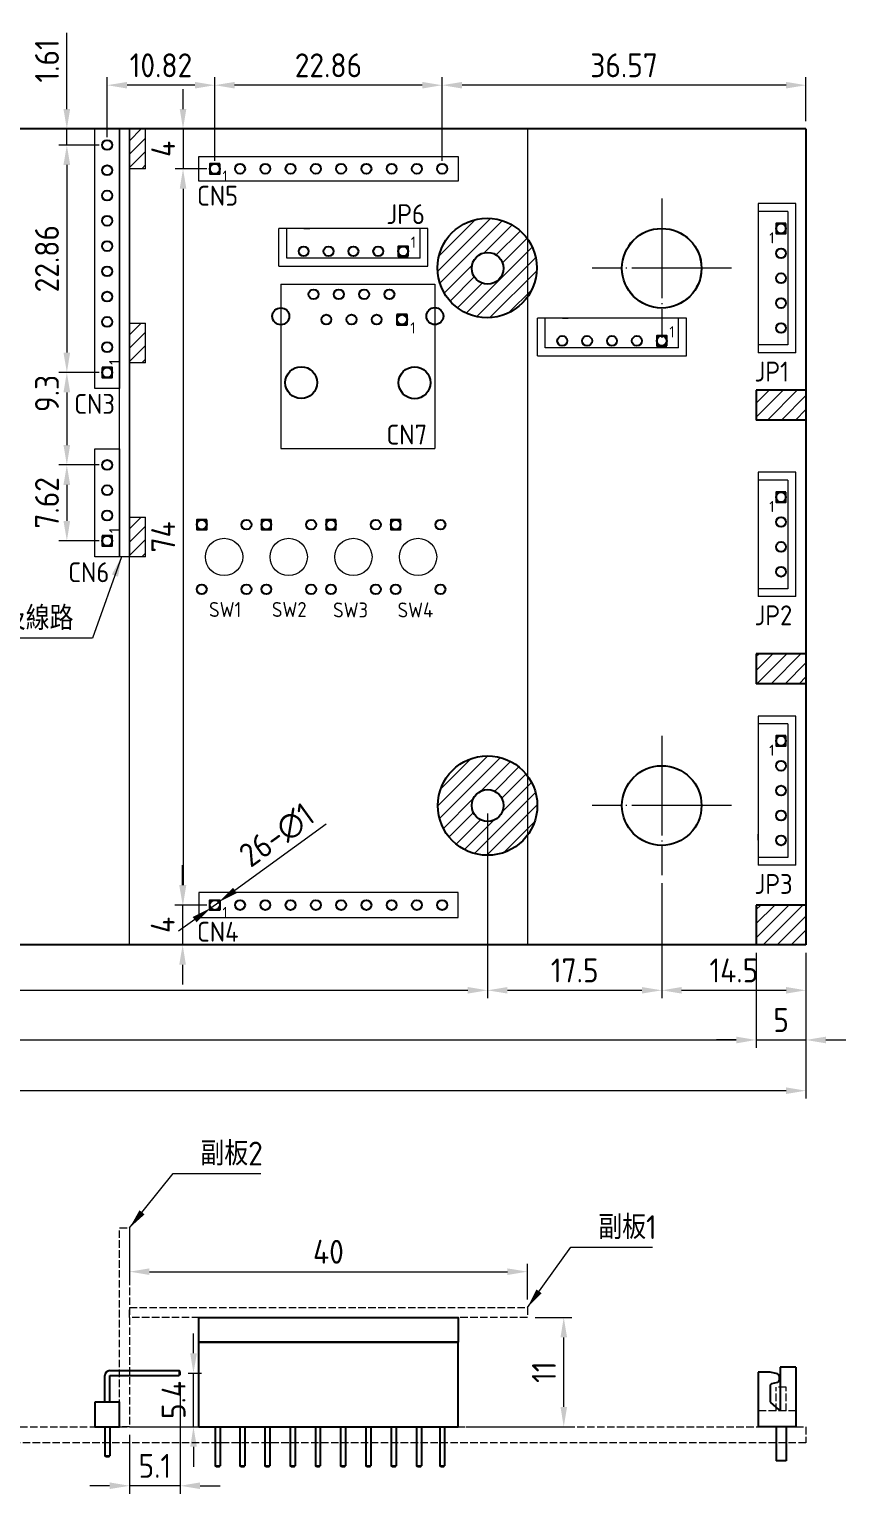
# Model space of a CAD drawing. Header units: millimetres. Extents: x -119 to 290, y -63 to 92.
# Drawn here: x 95.9 to 178, y -55.2 to 92 of the extents above; entities that cross this region are included whole.
import ezdxf

# ---------------------------------------------------------------- set-up
doc = ezdxf.new("R2010")
doc.units = ezdxf.units.MM
doc.header["$LTSCALE"] = 0.5
doc.header["$PDMODE"] = 3
for name, pattern in [('C1', [22, 20, -1, 0, -1]), ('C2', [12, 10, -1, 0, -1]), ('H', [4, 3, -1])]:
    doc.linetypes.add(name, pattern=pattern)
for name, color, linetype, lineweight in [('C1', 1, 'C1', 13), ('C2', 5, 'C2', 13), ('D', 4, 'Continuous', 13), ('H', 3, 'H', 15), ('HA', 6, 'Continuous', 13)]:
    doc.layers.add(name, color=color, linetype=linetype, lineweight=lineweight)
doc.styles.get("Standard").update_dxf_attribs({"font": 'isocp.shx', "bigfont": 'chineset.shx'})
doc.dimstyles.new('ISO-25', dxfattribs={"dimscale": 0.8, "dimtxt": 3, "dimasz": 2.5, "dimexe": 1, "dimexo": 1, "dimgap": 1, "dimtad": 1, "dimzin": 9, "dimdsep": 46, "dimtxsty": 'Standard', "dimcen": 0, "dimclrd": 4, "dimclre": 4, "dimclrt": 7, "dimazin": 2, "dimtfac": 1, "dimtmove": 0, "dimatfit": 3, "dimfxl": 0, "dimlwd": -1, "dimlwe": -1, "dimarcsym": 0})
pattern_1 = [(45, (0, 0), (-0.707107, 0.707107), [])]
pattern_2 = [(135, (0, 0), (-1.414214, -1.414214), [])]
pattern_3 = [(45, (0, 0), (-1.414214, 1.414214), [])]

# ---------------------------------------------------------------- blocks, each defined once
blk = doc.blocks.new('*D88')
at = {"layer": 'D', "color": 4, "ltscale": 0.5}
for p, q in [((42.01, 13.18), (42.01, -5.37)), ((142, 13.2), (142, -5.37)), ((44.01, -4.57), (140, -4.57))]:
    blk.add_line(p, q, dxfattribs=at)
for points in [[(44.01, -4.24), (44.01, -4.9), (42.01, -4.57)], [(140, -4.24), (140, -4.9), (142, -4.57)]]:
    blk.add_solid(points, dxfattribs=at)
at = {"layer": 'Defpoints', "color": 0, "ltscale": 0.5}
for p in [(42.01, 13.98), (142, 14), (142, -4.57)]:
    blk.add_point(p, dxfattribs=at)
at = {"layer": 'D', "color": 7, "ltscale": 0.5, "insert": (92, -2.57), "char_height": 2.4, "attachment_point": 5}
blk.add_mtext('100', dxfattribs=at)
blk = doc.blocks.new('*D89')
at = {"layer": 'D', "color": 4, "ltscale": 0.5}
for p, q in [((142, 13.2), (142, -5.37)), ((159.51, 6.2), (159.51, -5.37)), ((144, -4.57), (157.51, -4.57))]:
    blk.add_line(p, q, dxfattribs=at)
for points in [[(144, -4.24), (144, -4.9), (142, -4.57)], [(157.51, -4.24), (157.51, -4.9), (159.51, -4.57)]]:
    blk.add_solid(points, dxfattribs=at)
at = {"layer": 'Defpoints', "color": 0, "ltscale": 0.5}
for p in [(142, 14), (159.51, 7), (159.51, -4.57)]:
    blk.add_point(p, dxfattribs=at)
at = {"layer": 'D', "color": 7, "ltscale": 0.5, "insert": (150.76, -2.57), "char_height": 2.4, "attachment_point": 5}
blk.add_mtext('17.5', dxfattribs=at)
blk = doc.blocks.new('*D90')
at = {"layer": 'D', "color": 4, "ltscale": 0.5}
for p, q in [((159.51, 6.2), (159.51, -5.37)), ((174.01, -0.8), (174.01, -5.37)), ((161.51, -4.57), (172.01, -4.57))]:
    blk.add_line(p, q, dxfattribs=at)
for points in [[(161.51, -4.24), (161.51, -4.9), (159.51, -4.57)], [(172.01, -4.24), (172.01, -4.9), (174.01, -4.57)]]:
    blk.add_solid(points, dxfattribs=at)
at = {"layer": 'Defpoints', "color": 0, "ltscale": 0.5}
for p in [(159.51, 7), (174.01, 0), (174.01, -4.57)]:
    blk.add_point(p, dxfattribs=at)
at = {"layer": 'D', "color": 7, "ltscale": 0.5, "insert": (166.76, -2.57), "char_height": 2.4, "attachment_point": 5}
blk.add_mtext('14.5', dxfattribs=at)
blk = doc.blocks.new('*D91')
at = {"layer": 'D', "color": 4, "ltscale": 0.5}
for p, q in [((0.01, -0.8), (0.01, -15.46)), ((174.01, -0.8), (174.01, -15.46)), ((172.01, -14.66), (2.01, -14.66))]:
    blk.add_line(p, q, dxfattribs=at)
for points in [[(2.01, -14.33), (2.01, -14.99), (0.01, -14.66)], [(172.01, -14.33), (172.01, -14.99), (174.01, -14.66)]]:
    blk.add_solid(points, dxfattribs=at)
at = {"layer": 'Defpoints', "color": 0, "ltscale": 0.5}
for p in [(0.01, 0), (174.01, 0), (0.01, -14.66)]:
    blk.add_point(p, dxfattribs=at)
at = {"layer": 'D', "color": 7, "ltscale": 0.5, "insert": (87.01, -12.66), "char_height": 2.4, "attachment_point": 5}
blk.add_mtext('174', dxfattribs=at)
blk = doc.blocks.new('*D93')
at = {"layer": 'D', "color": 4, "ltscale": 0.5}
for p, q in [((5.01, -0.8), (5.01, -10.36)), ((169.01, -0.8), (169.01, -10.36)), ((7.01, -9.56), (167.01, -9.56))]:
    blk.add_line(p, q, dxfattribs=at)
for points in [[(7.01, -9.23), (7.01, -9.9), (5.01, -9.56)], [(167.01, -9.23), (167.01, -9.9), (169.01, -9.56)]]:
    blk.add_solid(points, dxfattribs=at)
at = {"layer": 'Defpoints', "color": 0, "ltscale": 0.5}
for p in [(5.01, 0), (169.01, 0), (169.01, -9.56)]:
    blk.add_point(p, dxfattribs=at)
at = {"layer": 'D', "color": 7, "ltscale": 0.5, "insert": (87.01, -7.56), "char_height": 2.4, "attachment_point": 5}
blk.add_mtext('164', dxfattribs=at)
blk = doc.blocks.new('*D94')
at = {"layer": 'D', "color": 4, "ltscale": 0.5}
for p, q in [((169.01, -0.8), (169.01, -10.36)), ((174.01, -0.8), (174.01, -10.36)), ((167.01, -9.56), (165.01, -9.56)), ((169.01, -9.56), (174.01, -9.56)), ((176.01, -9.56), (178.01, -9.56))]:
    blk.add_line(p, q, dxfattribs=at)
for points in [[(167.01, -9.23), (167.01, -9.9), (169.01, -9.56)], [(176.01, -9.23), (176.01, -9.9), (174.01, -9.56)]]:
    blk.add_solid(points, dxfattribs=at)
at = {"layer": 'Defpoints', "color": 0, "ltscale": 0.5}
for p in [(169.01, 0), (174.01, 0), (174.01, -9.56)]:
    blk.add_point(p, dxfattribs=at)
at = {"layer": 'D', "color": 7, "ltscale": 0.5, "insert": (171.51, -7.56), "char_height": 2.4, "attachment_point": 5}
blk.add_mtext('5', dxfattribs=at)
blk = doc.blocks.new('*D95')
at = {"layer": 'D', "color": 4, "ltscale": 0.5}
for p, q in [((137.43, 78.8), (137.43, 87.2)), ((174.01, 82.8), (174.01, 87.2)), ((172.01, 86.4), (139.43, 86.4))]:
    blk.add_line(p, q, dxfattribs=at)
for points in [[(139.43, 86.73), (139.43, 86.07), (137.43, 86.4)], [(172.01, 86.73), (172.01, 86.07), (174.01, 86.4)]]:
    blk.add_solid(points, dxfattribs=at)
at = {"layer": 'Defpoints', "color": 0, "ltscale": 0.5}
for p in [(137.43, 86.4), (174.01, 82), (137.43, 78)]:
    blk.add_point(p, dxfattribs=at)
at = {"layer": 'D', "color": 7, "ltscale": 0.5, "insert": (155.72, 88.4), "char_height": 2.4, "attachment_point": 5}
blk.add_mtext('36.57', dxfattribs=at)
blk = doc.blocks.new('*D96')
at = {"layer": 'D', "color": 4, "ltscale": 0.5}
for p, q in [((114.57, 78.8), (114.57, 87.2)), ((137.43, 78.8), (137.43, 87.2)), ((135.43, 86.4), (116.57, 86.4))]:
    blk.add_line(p, q, dxfattribs=at)
for points in [[(116.57, 86.73), (116.57, 86.07), (114.57, 86.4)], [(135.43, 86.73), (135.43, 86.07), (137.43, 86.4)]]:
    blk.add_solid(points, dxfattribs=at)
at = {"layer": 'Defpoints', "color": 0, "ltscale": 0.5}
for p in [(114.57, 86.4), (114.57, 78), (137.43, 78)]:
    blk.add_point(p, dxfattribs=at)
at = {"layer": 'D', "color": 7, "ltscale": 0.5, "insert": (126, 88.4), "char_height": 2.4, "attachment_point": 5}
blk.add_mtext('22.86', dxfattribs=at)
blk = doc.blocks.new('*D97')
at = {"layer": 'D', "color": 4, "ltscale": 0.5}
for p, q in [((111.38, 84), (111.38, 86)), ((106.8, 82), (112.18, 82)), ((111.38, 82), (111.38, 78)), ((113.77, 78), (110.58, 78)), ((111.38, 76), (111.38, 74))]:
    blk.add_line(p, q, dxfattribs=at)
for points in [[(111.05, 84), (111.71, 84), (111.38, 82)], [(111.05, 76), (111.71, 76), (111.38, 78)]]:
    blk.add_solid(points, dxfattribs=at)
at = {"layer": 'Defpoints', "color": 0, "ltscale": 0.5}
for p in [(106, 82), (111.38, 78), (114.57, 78)]:
    blk.add_point(p, dxfattribs=at)
at = {"layer": 'D', "color": 7, "ltscale": 0.5, "insert": (109.38, 80), "char_height": 2.4, "attachment_point": 5, "rotation": 90}
blk.add_mtext('4', dxfattribs=at)
blk = doc.blocks.new('*D98')
at = {"layer": 'D', "color": 4, "ltscale": 0.5}
for p, q in [((113.77, 78), (110.58, 78)), ((111.38, 76), (111.38, 6)), ((113.77, 4), (110.58, 4))]:
    blk.add_line(p, q, dxfattribs=at)
for points in [[(111.05, 76), (111.71, 76), (111.38, 78)], [(111.05, 6), (111.71, 6), (111.38, 4)]]:
    blk.add_solid(points, dxfattribs=at)
at = {"layer": 'Defpoints', "color": 0, "ltscale": 0.5}
for p in [(114.57, 78), (111.38, 4), (114.57, 4)]:
    blk.add_point(p, dxfattribs=at)
at = {"layer": 'D', "color": 7, "ltscale": 0.5, "insert": (109.38, 41), "char_height": 2.4, "attachment_point": 5, "rotation": 90}
blk.add_mtext('74', dxfattribs=at)
blk = doc.blocks.new('*D99')
at = {"layer": 'D', "color": 4, "ltscale": 0.5}
for p, q in [((111.34, 6), (111.34, 8)), ((113.77, 4), (110.54, 4)), ((111.34, 4), (111.34, 0)), ((106.8, 0), (112.14, 0)), ((111.34, -2), (111.34, -4))]:
    blk.add_line(p, q, dxfattribs=at)
for points in [[(111, 6), (111.67, 6), (111.34, 4)], [(111, -2), (111.67, -2), (111.34, 0)]]:
    blk.add_solid(points, dxfattribs=at)
at = {"layer": 'Defpoints', "color": 0, "ltscale": 0.5}
for p in [(114.57, 4), (106, 0), (111.34, 0)]:
    blk.add_point(p, dxfattribs=at)
at = {"layer": 'D', "color": 7, "ltscale": 0.5, "insert": (109.34, 2), "char_height": 2.4, "attachment_point": 5, "rotation": 90}
blk.add_mtext('4', dxfattribs=at)
blk = doc.blocks.new('*D105')
at = {"layer": 'D', "color": 4, "ltscale": 0.5}
for p, q in [((103.75, 81.19), (103.75, 87.2)), ((114.57, 78.8), (114.57, 87.2)), ((112.57, 86.4), (105.75, 86.4))]:
    blk.add_line(p, q, dxfattribs=at)
for points in [[(105.75, 86.73), (105.75, 86.07), (103.75, 86.4)], [(112.57, 86.73), (112.57, 86.07), (114.57, 86.4)]]:
    blk.add_solid(points, dxfattribs=at)
at = {"layer": 'Defpoints', "color": 0, "ltscale": 0.5}
for p in [(103.75, 86.4), (103.75, 80.39), (114.57, 78)]:
    blk.add_point(p, dxfattribs=at)
at = {"layer": 'D', "color": 7, "ltscale": 0.5, "insert": (109.16, 88.4), "char_height": 2.4, "attachment_point": 5}
blk.add_mtext('10.82', dxfattribs=at)
blk = doc.blocks.new('*D106')
at = {"layer": 'D', "color": 4, "ltscale": 0.5}
for p, q in [((146.8, -37.45), (150.46, -37.45)), ((149.66, -46.45), (149.66, -39.45)), ((139.84, -48.45), (150.46, -48.45))]:
    blk.add_line(p, q, dxfattribs=at)
for points in [[(149.33, -39.45), (149.99, -39.45), (149.66, -37.45)], [(149.33, -46.45), (149.99, -46.45), (149.66, -48.45)]]:
    blk.add_solid(points, dxfattribs=at)
at = {"layer": 'Defpoints', "color": 0, "ltscale": 0.5}
for p in [(146, -37.45), (149.66, -37.45), (139.04, -48.45)]:
    blk.add_point(p, dxfattribs=at)
at = {"layer": 'D', "color": 7, "ltscale": 0.5, "insert": (147.66, -42.95), "char_height": 2.4, "attachment_point": 5, "rotation": 90}
blk.add_mtext('11', dxfattribs=at)
blk = doc.blocks.new('*D107')
at = {"layer": 'D', "color": 4, "ltscale": 0.5}
for p, q in [((106, -29.25), (106, -33.65)), ((146, -35.65), (146, -32.05)), ((108, -32.85), (144, -32.85))]:
    blk.add_line(p, q, dxfattribs=at)
for points in [[(108, -32.52), (108, -33.18), (106, -32.85)], [(144, -32.52), (144, -33.18), (146, -32.85)]]:
    blk.add_solid(points, dxfattribs=at)
at = {"layer": 'Defpoints', "color": 0, "ltscale": 0.5}
for p in [(106, -28.45), (146, -32.85), (146, -36.45)]:
    blk.add_point(p, dxfattribs=at)
at = {"layer": 'D', "color": 7, "ltscale": 0.5, "insert": (126, -30.85), "char_height": 2.4, "attachment_point": 5}
blk.add_mtext('40', dxfattribs=at)
blk = doc.blocks.new('*D109')
at = {"layer": 'D', "color": 4, "ltscale": 0.5}
for p, q in [((99.7, 84), (99.7, 91.68)), ((101.7, 82), (98.9, 82)), ((99.7, 80.39), (99.7, 82)), ((102.95, 80.39), (98.9, 80.39)), ((99.7, 78.39), (99.7, 76.39))]:
    blk.add_line(p, q, dxfattribs=at)
for points in [[(99.36, 84), (100.03, 84), (99.7, 82)], [(99.36, 78.39), (100.03, 78.39), (99.7, 80.39)]]:
    blk.add_solid(points, dxfattribs=at)
at = {"layer": 'Defpoints', "color": 0, "ltscale": 0.5}
for p in [(99.7, 82), (102.5, 82), (103.75, 80.39)]:
    blk.add_point(p, dxfattribs=at)
at = {"layer": 'D', "color": 7, "ltscale": 0.5, "insert": (97.7, 88.84), "char_height": 2.4, "attachment_point": 5, "rotation": 90}
blk.add_mtext('1.61', dxfattribs=at)
blk = doc.blocks.new('*D110')
at = {"layer": 'D', "color": 4, "ltscale": 0.5}
for p, q in [((102.95, 80.39), (98.9, 80.39)), ((99.7, 78.39), (99.7, 59.53)), ((102.95, 57.53), (98.9, 57.53))]:
    blk.add_line(p, q, dxfattribs=at)
for points in [[(99.36, 78.39), (100.03, 78.39), (99.7, 80.39)], [(99.36, 59.53), (100.03, 59.53), (99.7, 57.53)]]:
    blk.add_solid(points, dxfattribs=at)
at = {"layer": 'Defpoints', "color": 0, "ltscale": 0.5}
for p in [(103.75, 80.39), (99.7, 57.53), (103.75, 57.53)]:
    blk.add_point(p, dxfattribs=at)
at = {"layer": 'D', "color": 7, "ltscale": 0.5, "insert": (97.7, 68.96), "char_height": 2.4, "attachment_point": 5, "rotation": 90}
blk.add_mtext('22.86', dxfattribs=at)
blk = doc.blocks.new('*D111')
at = {"layer": 'D', "color": 4, "ltscale": 0.5}
for p, q in [((102.95, 57.53), (98.9, 57.53)), ((99.7, 55.53), (99.7, 50.23)), ((102.95, 48.23), (98.9, 48.23))]:
    blk.add_line(p, q, dxfattribs=at)
for points in [[(99.36, 55.53), (100.03, 55.53), (99.7, 57.53)], [(99.36, 50.23), (100.03, 50.23), (99.7, 48.23)]]:
    blk.add_solid(points, dxfattribs=at)
at = {"layer": 'Defpoints', "color": 0, "ltscale": 0.5}
for p in [(103.75, 57.53), (99.7, 48.23), (103.75, 48.23)]:
    blk.add_point(p, dxfattribs=at)
at = {"layer": 'D', "color": 7, "ltscale": 0.5, "insert": (97.7, 55.42), "char_height": 2.4, "attachment_point": 5, "rotation": 90}
blk.add_mtext('9.3', dxfattribs=at)
blk = doc.blocks.new('*D112')
at = {"layer": 'D', "color": 4, "ltscale": 0.5}
for p, q in [((102.95, 48.23), (98.9, 48.23)), ((99.7, 46.23), (99.7, 42.61)), ((102.95, 40.61), (98.9, 40.61))]:
    blk.add_line(p, q, dxfattribs=at)
for points in [[(99.36, 46.23), (100.03, 46.23), (99.7, 48.23)], [(99.36, 42.61), (100.03, 42.61), (99.7, 40.61)]]:
    blk.add_solid(points, dxfattribs=at)
at = {"layer": 'Defpoints', "color": 0, "ltscale": 0.5}
for p in [(103.75, 48.23), (99.7, 40.61), (103.75, 40.61)]:
    blk.add_point(p, dxfattribs=at)
at = {"layer": 'D', "color": 7, "ltscale": 0.5, "insert": (97.7, 44.42), "char_height": 2.4, "attachment_point": 5, "rotation": 90}
blk.add_mtext('7.62', dxfattribs=at)
blk = doc.blocks.new('*D127')
at = {"layer": 'D', "color": 4, "ltscale": 0.5}
for p, q in [((125.78, 12.12), (116.6, 5.47)), ((114.17, 3.71), (114.98, 4.29)), ((112.55, 2.53), (110.93, 1.36))]:
    blk.add_line(p, q, dxfattribs=at)
for points in [[(116.4, 5.74), (116.79, 5.2), (114.98, 4.29)], [(112.35, 2.8), (112.75, 2.26), (114.17, 3.71)]]:
    blk.add_solid(points, dxfattribs=at)
at = {"layer": 'Defpoints', "color": 0, "ltscale": 0.5}
for p in [(114.17, 3.71), (114.98, 4.29)]:
    blk.add_point(p, dxfattribs=at)
at = {"layer": 'D', "color": 7, "ltscale": 0.5, "insert": (120.83, 11), "char_height": 2.4, "attachment_point": 5, "rotation": 35.9301}
blk.add_mtext('26-∅1', dxfattribs=at)
blk = doc.blocks.new('*D131')
at = {"layer": 'D', "color": 4, "ltscale": 0.5}
for p, q in [((112.43, -41.05), (112.43, -39.05)), ((111.9, -43.05), (113.23, -43.05)), ((112.43, -48.45), (112.43, -43.05)), ((106.8, -48.45), (113.23, -48.45)), ((112.43, -50.45), (112.43, -52.45))]:
    blk.add_line(p, q, dxfattribs=at)
for points in [[(112.1, -41.05), (112.77, -41.05), (112.43, -43.05)], [(112.1, -50.45), (112.77, -50.45), (112.43, -48.45)]]:
    blk.add_solid(points, dxfattribs=at)
at = {"layer": 'Defpoints', "color": 0, "ltscale": 0.5}
for p in [(111.1, -43.05), (112.43, -43.05), (106, -48.45)]:
    blk.add_point(p, dxfattribs=at)
at = {"layer": 'D', "color": 7, "ltscale": 0.5, "insert": (110.43, -45.75), "char_height": 2.4, "attachment_point": 5, "rotation": 90}
blk.add_mtext('5.4', dxfattribs=at)
blk = doc.blocks.new('*D132')
at = {"layer": 'D', "color": 4, "ltscale": 0.5}
for p, q in [((111.1, -44), (111.1, -55.17)), ((106, -49.25), (106, -55.17)), ((104, -54.37), (102, -54.37)), ((111.1, -54.37), (106, -54.37)), ((113.1, -54.37), (115.1, -54.37))]:
    blk.add_line(p, q, dxfattribs=at)
for points in [[(104, -54.03), (104, -54.7), (106, -54.37)], [(113.1, -54.03), (113.1, -54.7), (111.1, -54.37)]]:
    blk.add_solid(points, dxfattribs=at)
at = {"layer": 'Defpoints', "color": 0, "ltscale": 0.5}
for p in [(111.1, -43.2), (106, -48.45), (106, -54.37)]:
    blk.add_point(p, dxfattribs=at)
at = {"layer": 'D', "color": 7, "ltscale": 0.5, "insert": (108.55, -52.37), "char_height": 2.4, "attachment_point": 5}
blk.add_mtext('5.1', dxfattribs=at)

msp = doc.modelspace()

# ---------------------------------------------------------------- hatches: boundary and pattern name
at = {"layer": 'HA', "ltscale": 0.5}
h = msp.add_hatch(dxfattribs=at)
h.set_pattern_fill('ANSI31', color=256, scale=0.3, style=0)
h.set_pattern_definition([(45, (106.0041, 8e-08), (-0.673519, 0.673519), [])])
h.paths.add_polyline_path([(106.004, 82), (107.604, 82), (107.604, 78), (106.004, 78)])
h = msp.add_hatch(dxfattribs=at)
h.set_pattern_fill('_USER', color=256, angle=45, style=0, pattern_type=0)
h.set_pattern_definition(pattern_1)
h.paths.add_polyline_path([(136.958, 68.035, 1), (146.958, 68.035, 1)])
h.paths.add_polyline_path([(143.604, 68.001, -1), (140.404, 68.001, -1)], flags=16)
h = msp.add_hatch(dxfattribs=at)
h.set_pattern_fill('ANSI31', color=256, scale=0.3, style=0)
h.set_pattern_definition([(45, (106.0041, -19.5), (-0.673519, 0.673519), [])])
h.paths.add_polyline_path([(106.004, 62.5), (107.604, 62.5), (107.604, 58.5), (106.004, 58.5)])
h = msp.add_hatch(dxfattribs=at)
h.set_pattern_fill('_USER', color=256, scale=2, angle=135, style=0, pattern_type=0)
h.set_pattern_definition(pattern_2)
h.paths.add_polyline_path([(98.912, 58.164), (98.912, 58.952), (100.601, 58.952), (100.601, 58.164)], flags=9)
h = msp.add_hatch(dxfattribs=at)
h.set_pattern_fill('_USER', color=256, scale=2, angle=45, style=0, pattern_type=0)
h.set_pattern_definition(pattern_3)
h.paths.add_polyline_path([(103.062, 58.164), (103.062, 58.952), (104.751, 58.952), (104.751, 58.164)], flags=9)
h = msp.add_hatch(dxfattribs=at)
h.set_pattern_fill('_USER', color=256, angle=45, style=0, pattern_type=0)
h.set_pattern_definition(pattern_1)
h.paths.add_polyline_path([(174.008, 55.75), (169.008, 55.75), (169.008, 52.75), (174.008, 52.75)])
h = msp.add_hatch(dxfattribs=at)
h.set_pattern_fill('ANSI31', color=256, scale=0.3, style=0)
h.set_pattern_definition([(45, (106.0041, -39), (-0.673519, 0.673519), [])])
h.paths.add_polyline_path([(106.004, 43), (107.604, 43), (107.604, 39), (106.004, 39)])
h = msp.add_hatch(dxfattribs=at)
h.set_pattern_fill('_USER', color=256, scale=2, angle=135, style=0, pattern_type=0)
h.set_pattern_definition(pattern_2)
h.paths.add_polyline_path([(98.912, 41.244), (98.912, 42.032), (100.601, 42.032), (100.601, 41.244)], flags=9)
h = msp.add_hatch(dxfattribs=at)
h.set_pattern_fill('_USER', color=256, scale=2, angle=45, style=0, pattern_type=0)
h.set_pattern_definition(pattern_3)
h.paths.add_polyline_path([(103.062, 41.244), (103.062, 42.032), (104.751, 42.032), (104.751, 41.244)], flags=9)
h = msp.add_hatch(dxfattribs=at)
h.set_pattern_fill('_USER', color=256, angle=45, style=0, pattern_type=0)
h.set_pattern_definition(pattern_1)
h.paths.add_polyline_path([(174.008, 29.25), (169.008, 29.25), (169.008, 26.25), (174.008, 26.25)])
h = msp.add_hatch(dxfattribs=at)
h.set_pattern_fill('_USER', color=256, angle=45, style=0, pattern_type=0)
h.set_pattern_definition(pattern_1)
h.paths.add_polyline_path([(136.998, 14.002, 1), (146.998, 14.002, 1)])
h.paths.add_polyline_path([(143.604, 14.001, -1), (140.404, 14.001, -1)], flags=16)
h = msp.add_hatch(dxfattribs=at)
h.set_pattern_fill('_USER', color=256, angle=45, style=0, pattern_type=0)
h.set_pattern_definition(pattern_1)
h.paths.add_polyline_path([(174.008, 4), (169.008, 4), (169.008, 0), (174.008, 0)])

# ---------------------------------------------------------------- linework, layer by layer
for p, q in [((174.004, 82.001), (0.004, 82.001)), ((174.008, 82), (0.008, 82)), ((174.008, 82), (174.008, 0)), ((174.008, 55.75), (168.996, 55.75)), ((168.998, 54.983), (168.998, 54.39)), ((169.008, 55.75), (169.008, 52.75)), ((174.008, 52.75), (168.996, 52.75)), ((174.008, 29.25), (168.996, 29.25)), ((169.008, 29.25), (169.008, 26.25)), ((174.008, 26.25), (168.996, 26.25)), ((174.008, 4), (169.008, 4)), ((169.008, 4), (169.008, 0)), ((174.008, 0), (0.008, 0)), ((103.504, -45.949), (103.504, -43.299)), ((104.004, -42.799), (111.004, -42.799)), ((104.004, -43.299), (111.004, -43.299)), ((104.004, -45.949), (104.004, -43.299)), ((111.104, -42.899), (111.004, -42.799)), ((111.004, -42.799), (111.004, -43.299)), ((111.104, -43.199), (111.004, -43.299)), ((111.104, -43.199), (111.104, -42.899)), ((103.504, -48.449), (103.504, -51.349)), ((104.004, -48.449), (104.004, -51.349)), ((114.604, -48.449), (114.604, -52.349)), ((115.104, -48.449), (115.104, -52.349)), ((117.104, -48.449), (117.104, -52.349)), ((117.604, -48.449), (117.604, -52.349)), ((119.604, -48.449), (119.604, -52.349)), ((120.104, -48.449), (120.104, -52.349)), ((122.144, -48.449), (122.144, -52.349)), ((122.644, -48.449), (122.644, -52.349)), ((124.684, -48.449), (124.684, -52.349)), ((125.184, -48.449), (125.184, -52.349)), ((127.224, -48.449), (127.224, -52.349)), ((127.724, -48.449), (127.724, -52.349)), ((129.764, -48.449), (129.764, -52.349)), ((130.264, -48.449), (130.264, -52.349)), ((132.304, -48.449), (132.304, -52.349)), ((132.804, -48.449), (132.804, -52.349)), ((134.844, -48.449), (134.844, -52.349)), ((135.344, -48.449), (135.344, -52.349)), ((137.184, -48.449), (137.184, -52.349)), ((137.684, -48.449), (137.684, -52.349)), ((103.604, -51.449), (103.504, -51.349)), ((103.504, -51.349), (104.004, -51.349)), ((103.904, -51.449), (103.604, -51.449)), ((103.904, -51.449), (104.004, -51.349)), ((114.704, -52.449), (114.604, -52.349)), ((114.604, -52.349), (115.104, -52.349)), ((115.004, -52.449), (114.704, -52.449)), ((115.004, -52.449), (115.104, -52.349)), ((117.204, -52.449), (117.104, -52.349)), ((117.104, -52.349), (117.604, -52.349)), ((117.504, -52.449), (117.204, -52.449)), ((117.504, -52.449), (117.604, -52.349)), ((119.704, -52.449), (119.604, -52.349)), ((119.604, -52.349), (120.104, -52.349)), ((120.004, -52.449), (119.704, -52.449)), ((120.004, -52.449), (120.104, -52.349)), ((122.244, -52.449), (122.144, -52.349)), ((122.144, -52.349), (122.644, -52.349)), ((122.544, -52.449), (122.244, -52.449)), ((122.544, -52.449), (122.644, -52.349)), ((124.784, -52.449), (124.684, -52.349)), ((124.684, -52.349), (125.184, -52.349)), ((125.084, -52.449), (124.784, -52.449)), ((125.084, -52.449), (125.184, -52.349)), ((127.324, -52.449), (127.224, -52.349)), ((127.224, -52.349), (127.724, -52.349)), ((127.624, -52.449), (127.324, -52.449)), ((127.624, -52.449), (127.724, -52.349)), ((129.864, -52.449), (129.764, -52.349)), ((129.764, -52.349), (130.264, -52.349)), ((130.164, -52.449), (129.864, -52.449)), ((130.164, -52.449), (130.264, -52.349)), ((132.404, -52.449), (132.304, -52.349)), ((132.304, -52.349), (132.804, -52.349)), ((132.704, -52.449), (132.404, -52.449)), ((132.704, -52.449), (132.804, -52.349)), ((134.944, -52.449), (134.844, -52.349)), ((134.844, -52.349), (135.344, -52.349)), ((135.244, -52.449), (134.944, -52.449)), ((135.244, -52.449), (135.344, -52.349)), ((137.284, -52.449), (137.184, -52.349)), ((137.184, -52.349), (137.684, -52.349)), ((137.584, -52.449), (137.284, -52.449)), ((137.584, -52.449), (137.684, -52.349))]:
    msp.add_line(p, q)
at = {"ltscale": 0.5}
for p, q in [((133.931, 63.359), (132.868, 63.359)), ((132.868, 63.359), (132.868, 62.322)), ((133.931, 62.322), (133.931, 63.359)), ((132.868, 62.322), (133.931, 62.322)), ((112.964, -39.949), (139.044, -39.949)), ((112.964, -48.449), (112.964, -39.949)), ((139.044, -48.449), (139.044, -39.949)), ((173.004, -42.449), (171.404, -42.449)), ((171.404, -42.449), (171.404, -46.749)), ((173.004, -42.449), (173.004, -48.449)), ((170.382, -42.949), (169.202, -42.949)), ((169.202, -42.949), (169.202, -48.449)), ((171.146, -43.115), (170.426, -42.954)), ((171.146, -43.984), (170.561, -44.115)), ((171.302, -43.31), (171.302, -43.789)), ((170.404, -44.31), (170.404, -45.86)), ((171.302, -46.749), (170.471, -46.009)), ((171.404, -46.749), (171.302, -46.749)), ((112.964, -48.449), (139.044, -48.449)), ((173.004, -48.449), (169.202, -48.449)), ((171.004, -48.449), (171.004, -51.849)), ((172.004, -48.449), (172.004, -51.849)), ((172.004, -51.849), (171.004, -51.849))]:
    msp.add_line(p, q, dxfattribs=at)
for points in [[(115.074, 78.501), (114.074, 78.501), (114.074, 77.501), (115.074, 77.501)], [(172.001, 72.5), (171.001, 72.5), (171.001, 71.5), (172.001, 71.5)], [(134.008, 69.204), (134.008, 70.204), (133.008, 70.204), (133.008, 69.204)], [(160.008, 60.203), (160.008, 61.203), (159.008, 61.203), (159.008, 60.203)], [(103.254, 58.031), (103.254, 57.031), (104.254, 57.031), (104.254, 58.031)], [(172.001, 45.5), (171.001, 45.5), (171.001, 44.5), (172.001, 44.5)], [(113.757, 42.733), (112.757, 42.733), (112.757, 41.733), (113.757, 41.733)], [(120.257, 42.733), (119.257, 42.733), (119.257, 41.733), (120.257, 41.733)], [(126.757, 42.733), (125.757, 42.733), (125.757, 41.733), (126.757, 41.733)], [(133.257, 42.733), (132.257, 42.733), (132.257, 41.733), (133.257, 41.733)], [(103.254, 41.111), (103.254, 40.111), (104.254, 40.111), (104.254, 41.111)], [(172.001, 21), (171.001, 21), (171.001, 20), (172.001, 20)], [(115.074, 3.501), (114.074, 3.501), (114.074, 4.501), (115.074, 4.501)], [(112.964, -37.449), (139.044, -37.449), (139.044, -39.949), (112.964, -39.949)], [(102.504, -45.949), (102.504, -48.449), (105.004, -48.449), (105.004, -45.949)]]:
    msp.add_lwpolyline(points, close=True, dxfattribs=at)
for centre in [(103.754, 80.391), (103.754, 77.851), (114.574, 78.001), (117.114, 78.001), (119.654, 78.001), (122.194, 78.001), (124.734, 78.001), (127.274, 78.001), (129.814, 78.001), (132.354, 78.001), (134.894, 78.001), (137.434, 78.001), (103.754, 75.311), (103.754, 72.771), (171.501, 72), (103.754, 70.231), (133.508, 69.704), (103.754, 67.691), (103.754, 65.151), (103.754, 62.611), (103.754, 60.071), (159.508, 60.703), (103.754, 57.531), (103.754, 48.231), (103.754, 45.691), (171.501, 45), (103.754, 43.151), (103.754, 40.611), (171.501, 20.5), (114.574, 4.001), (117.114, 4.001), (119.654, 4.001), (122.194, 4.001), (124.734, 4.001), (127.274, 4.001), (129.814, 4.001), (132.354, 4.001), (134.894, 4.001), (137.434, 4.001)]:
    msp.add_circle(centre, 0.5, dxfattribs=at)
at = {"ltscale": 0.8}
for centre in [(141.958, 68.035), (141.998, 14.002)]:
    msp.add_circle(centre, 5, dxfattribs=at)
for centre, radius in [((159.504, 68.002), 4), ((159.508, 68.001), 4), ((123.508, 69.704), 0.5), ((123.508, 69.704), 0.5), ((126.008, 69.704), 0.5), ((126.008, 69.704), 0.5), ((128.508, 69.704), 0.5), ((128.508, 69.704), 0.5), ((131.008, 69.704), 0.5), ((131.008, 69.704), 0.5), ((142.004, 68.001), 1.6), ((171.501, 69.5), 0.5), ((171.501, 69.5), 0.5), ((171.501, 67), 0.5), ((171.501, 67), 0.5), ((124.505, 65.382), 0.5), ((127.046, 65.383), 0.5), ((129.586, 65.383), 0.5), ((132.127, 65.383), 0.5), ((171.501, 64.5), 0.5), ((171.501, 64.5), 0.5), ((121.204, 63.175), 0.85), ((125.787, 62.843), 0.5), ((128.321, 62.843), 0.5), ((130.847, 62.843), 0.5), ((133.402, 62.843), 0.5), ((136.704, 63.195), 0.85), ((171.501, 62), 0.5), ((171.501, 62), 0.5), ((149.508, 60.703), 0.5), ((149.508, 60.703), 0.5), ((152.008, 60.703), 0.5), ((152.008, 60.703), 0.5), ((154.508, 60.703), 0.5), ((154.508, 60.703), 0.5), ((157.008, 60.703), 0.5), ((157.008, 60.703), 0.5), ((123.261, 56.505), 1.6), ((134.658, 56.495), 1.6), ((113.257, 42.233), 0.5), ((117.757, 42.233), 0.5), ((119.757, 42.233), 0.5), ((124.257, 42.233), 0.5), ((126.257, 42.233), 0.5), ((130.757, 42.233), 0.5), ((132.757, 42.233), 0.5), ((137.257, 42.233), 0.5), ((171.501, 42.5), 0.5), ((171.501, 42.5), 0.5), ((171.501, 40), 0.5), ((171.501, 40), 0.5), ((171.501, 37.5), 0.5), ((171.501, 37.5), 0.5), ((113.257, 35.733), 0.5), ((117.757, 35.733), 0.5), ((119.757, 35.733), 0.5), ((124.257, 35.733), 0.5), ((126.257, 35.733), 0.5), ((130.757, 35.733), 0.5), ((132.757, 35.733), 0.5), ((137.257, 35.733), 0.5), ((159.508, 14.001), 4), ((171.501, 18), 0.5), ((171.501, 18), 0.5), ((142.004, 14.001), 1.6), ((171.501, 15.5), 0.5), ((171.501, 15.5), 0.5), ((171.501, 13), 0.5), ((171.501, 13), 0.5), ((171.501, 10.5), 0.5), ((171.501, 10.5), 0.5)]:
    msp.add_circle(centre, radius)
msp.add_arc((104.004, -43.299), 0.5, 90, 180)
at = {"ltscale": 0.5}
for centre, start, end in [((170.382, -43.149), 77.44756, 90), ((170.604, -44.31), 102.55244, 180), ((171.102, -43.31), 0, 77.44756), ((171.102, -43.789), 282.55244, 0), ((170.604, -45.86), 180, 228.31108)]:
    msp.add_arc(centre, 0.2, start, end, dxfattribs=at)
at = {"layer": 'C1'}
for p, q in [((159.508, 75.001), (159.508, 61.001)), ((166.508, 68.001), (152.508, 68.001)), ((159.508, 21.001), (159.508, 7.001)), ((166.508, 14.001), (152.508, 14.001))]:
    msp.add_line(p, q, dxfattribs=at)
at = {"layer": 'C2', "linetype": 'Continuous', "ltscale": 2}
msp.add_lwpolyline([(146.004, 0.001), (106.004, 0.001), (106.004, 82.001), (146.004, 82.001)], close=True, dxfattribs=at)
at = {"layer": 'H', "ltscale": 0.5}
for p, q in [((172.004, -44.449), (171.004, -44.449)), ((171.004, -46.849), (171.004, -44.449)), ((172.004, -46.849), (172.004, -44.449)), ((173.004, -46.849), (169.202, -46.849))]:
    msp.add_line(p, q, dxfattribs=at)
for points in [[(105.004, -28.449), (106.004, -28.449), (106.004, -48.449), (105.004, -48.449)], [(106.004, -36.449), (146.004, -36.449), (146.004, -37.449), (106.004, -37.449)], [(0.008, -48.449), (174.008, -48.449), (174.008, -50.049), (0.008, -50.049)]]:
    msp.add_lwpolyline(points, close=True, dxfattribs=at)
at = {"layer": 'HA', "ltscale": 0.5}
for p, q in [((106.004, 78), (106.004, 82)), ((106.004, 82), (107.604, 82)), ((107.604, 78), (107.604, 82)), ((107.604, 78), (106.004, 78)), ((121.204, 66.4), (121.204, 49.9)), ((121.204, 66.4), (136.704, 66.4)), ((136.704, 66.4), (136.704, 49.9)), ((106.004, 58.5), (106.004, 62.5)), ((106.004, 62.5), (107.604, 62.5)), ((107.604, 58.5), (107.604, 62.5)), ((107.604, 58.5), (106.004, 58.5)), ((106.004, 39), (106.004, 43)), ((106.004, 43), (107.604, 43)), ((107.604, 39), (107.604, 43)), ((107.604, 39), (106.004, 39))]:
    msp.add_line(p, q, dxfattribs=at)
at = {"layer": 'HA'}
for p, q in [((173.004, 74.5), (169.204, 74.5)), ((169.204, 74.5), (169.204, 73.7)), ((169.204, 74.5), (169.204, 73.7)), ((169.204, 73.7), (169.204, 59.5)), ((172.204, 73.7), (169.204, 73.7)), ((172.204, 73.7), (172.204, 60.294)), ((173.004, 59.5), (173.004, 74.5)), ((121.802, 72.001), (121.008, 72.001)), ((121.802, 72.001), (121.008, 72.001)), ((121.008, 68.201), (121.008, 72.001)), ((135.208, 72.001), (121.802, 72.001)), ((121.802, 69.001), (121.802, 72.001)), ((123.521, 72.001), (124.115, 72.001)), ((135.208, 69.001), (135.208, 72.001)), ((136.008, 72.001), (135.208, 72.001)), ((136.008, 72.001), (135.208, 72.001)), ((136.008, 68.201), (136.008, 72.001)), ((121.008, 68.201), (136.008, 68.201)), ((135.208, 69.001), (121.802, 69.001)), ((147.802, 63), (147.008, 63)), ((147.802, 63), (147.008, 63)), ((147.008, 59.2), (147.008, 63)), ((161.208, 63), (147.802, 63)), ((147.802, 60), (147.802, 63)), ((149.521, 63), (150.115, 63)), ((161.208, 60), (161.208, 63)), ((162.008, 63), (161.208, 63)), ((162.008, 63), (161.208, 63)), ((162.008, 59.2), (162.008, 63)), ((147.008, 59.2), (162.008, 59.2)), ((161.208, 60), (147.802, 60)), ((172.204, 60.294), (169.204, 60.294)), ((173.004, 59.5), (169.204, 59.5)), ((121.204, 49.903), (136.704, 49.903)), ((173.004, 47.5), (169.204, 47.5)), ((169.204, 47.5), (169.204, 46.7)), ((169.204, 47.5), (169.204, 46.7)), ((173.004, 35), (173.004, 47.5)), ((169.204, 46.7), (169.204, 35.794)), ((172.204, 46.7), (169.204, 46.7)), ((172.204, 46.7), (172.204, 35.794)), ((172.204, 35.794), (169.204, 35.794)), ((169.204, 35.794), (169.204, 35)), ((169.204, 35.794), (169.204, 35)), ((173.004, 35), (169.204, 35)), ((173.004, 23), (169.204, 23)), ((169.204, 23), (169.204, 22.2)), ((169.204, 23), (169.204, 22.2)), ((169.204, 22.2), (169.204, 8.794)), ((172.204, 22.2), (169.204, 22.2)), ((172.204, 22.2), (172.204, 8.794)), ((173.004, 8), (173.004, 23)), ((169.204, 10.513), (169.204, 11.107)), ((172.204, 8.794), (169.204, 8.794)), ((169.204, 8.794), (169.204, 8)), ((169.204, 8.794), (169.204, 8)), ((173.004, 8), (169.204, 8))]:
    msp.add_line(p, q, dxfattribs=at)
at = {"layer": 'HA', "ltscale": 0.5}
for points in [[(102.504, 55.921), (102.504, 82.001), (105.004, 82.001), (105.004, 55.921)], [(105.004, 82.001), (106.004, 82), (106.004, 39.001), (105.004, 39.001)], [(112.964, 79.251), (139.044, 79.251), (139.044, 76.751), (112.964, 76.751)], [(102.504, 39.001), (102.504, 49.841), (105.004, 49.841), (105.004, 39.001)], [(112.964, 2.751), (139.044, 2.751), (139.044, 5.251), (112.964, 5.251)]]:
    msp.add_lwpolyline(points, close=True, dxfattribs=at)
at = {"layer": 'HA'}
for centre in [(115.507, 38.983), (122.007, 38.983), (128.507, 38.983), (135.007, 38.983)]:
    msp.add_circle(centre, 1.875, dxfattribs=at)

# ---------------------------------------------------------------- texts
at = {"layer": 'D', "ltscale": 0.5}
for s, p in [('CN5', (112.781, 74.294)), ('JP6', (131.826, 72.444)), ('JP1', (168.838, 56.618)), ('CN3', (100.436, 53.368)), ('CN7', (131.826, 50.282)), ('CN6', (99.836, 36.448)), ('JP2', (168.838, 32.118)), ('JP3', (168.838, 5.118)), ('CN4', (112.781, 0.314))]:
    msp.add_text(s, height=2, dxfattribs=at).set_placement(p)
at = {"layer": 'D'}
for s, p in [('SW1', (113.995, 32.955)), ('SW2', (120.312, 32.955)), ('SW3', (126.465, 32.91)), ('SW4', (132.949, 32.91))]:
    msp.add_text(s, height=1.5, dxfattribs=at).set_placement(p)
at = {"layer": 'D', "ltscale": 0.8, "char_height": 1.126, "attachment_point": 5}
for insert in [(115.601, 77.248), (134.535, 70.621), (170.576, 71.051), (134.489, 62.007), (160.535, 61.62), (170.576, 44.051), (170.576, 19.551), (115.601, 3.248)]:
    msp.add_mtext('1', dxfattribs=dict(at, insert=insert))
at = {"layer": 'D', "ltscale": 0.8, "char_height": 1.126, "attachment_point": 5, "rotation": 90}
for insert in [(104.507, 58.558), (104.507, 41.638)]:
    msp.add_mtext('1', dxfattribs=dict(at, insert=insert))
at = {"layer": 'D', "color": 7, "ltscale": 0.5, "char_height": 2.4, "attachment_point": 7}
for s, insert in [('此區不可有零件及線路', (76.366, 31.618)), ('副板2', (113.131, -22.177)), ('副板1', (153.131, -29.577))]:
    msp.add_mtext(s, dxfattribs=dict(at, insert=insert))

# ---------------------------------------------------------------- dimensions: what is measured, and where the dimension line sits
at = {"layer": 'D', "ltscale": 0.5}
for base, p1, p2, picture, middle in [((99.697, 82), (103.754, 80.391), (102.504, 82), '*D109', (97.697, 88.84)), ((111.381, 78.001), (106.004, 82.001), (114.574, 78.001), '*D97', (109.381, 80.001)), ((99.697, 57.531), (103.754, 80.391), (103.754, 57.531), '*D110', (97.697, 68.961)), ((111.381, 4.001), (114.574, 78.001), (114.574, 4.001), '*D98', (109.381, 41.001)), ((99.697, 40.611), (103.754, 48.231), (103.754, 40.611), '*D112', (97.697, 44.421)), ((111.338, 0.001), (114.574, 4.001), (106.004, 0.001), '*D99', (109.338, 2.001)), ((149.658, -37.449), (139.044, -48.449), (146.004, -37.449), '*D106', (147.658, -42.949)), ((112.432, -43.049), (106.004, -48.449), (111.104, -43.049), '*D131', (110.432, -45.749))]:
    dim = msp.add_linear_dim(base=base, p1=p1, p2=p2, angle=90, dimstyle='ISO-25', dxfattribs=at)
    dim.commit()
    dim.dimension.update_dxf_attribs({"geometry": picture, "text_midpoint": middle})
for base, p1, p2, picture, middle in [((103.754, 86.401), (114.574, 78.001), (103.754, 80.391), '*D105', (109.164, 88.402)), ((137.434, 86.401), (174.008, 82), (137.434, 78.001), '*D95', (155.721, 88.401)), ((0.008, -14.659), (174.008, 0), (0.008, 0), '*D91', (87.008, -12.659)), ((146.004, -32.85), (106.004, -28.449), (146.004, -36.449), '*D107', (126.004, -30.85))]:
    dim = msp.add_linear_dim(base=base, p1=p1, p2=p2, dimstyle='ISO-25', dxfattribs=at)
    dim.commit()
    dim.dimension.update_dxf_attribs({"geometry": picture, "text_midpoint": middle})
for base, p1, p2, picture, middle in [((114.574, 86.401), (137.434, 78.001), (114.574, 78.001), '*D96', (126.004, 88.402)), ((142.004, -4.57), (42.006, 13.977), (142.004, 14.001), '*D88', (92.005, -2.57)), ((159.508, -4.57), (142.004, 14.001), (159.508, 7.001), '*D89', (150.756, -2.57)), ((174.008, -4.57), (159.508, 7.001), (174.008, 0), '*D90', (166.758, -2.57)), ((169.008, -9.564), (5.008, 0), (169.008, 0), '*D93', (87.008, -7.564)), ((174.008, -9.564), (169.008, 0), (174.008, 0), '*D94', (171.508, -7.564))]:
    dim = msp.add_linear_dim(base=base, p1=p1, p2=p2, dimstyle='ISO-25', override={"dimtmove": 1}, dxfattribs=at)
    dim.commit()
    dim.dimension.update_dxf_attribs({"geometry": picture, "text_midpoint": middle})
dim = msp.add_linear_dim(base=(99.697, 48.231), p1=(103.754, 57.531), p2=(103.754, 48.231), angle=90, dimstyle='ISO-25', dxfattribs=at)
dim.commit()
dim.dimension.update_dxf_attribs({"geometry": '*D111', "text_midpoint": (99.697, 55.421), "dimtype": 160})
dim = msp.add_diameter_dim_2p(p1=(114.169, 3.707), p2=(114.979, 4.294), text='26-<>', dimstyle='ISO-25', dxfattribs=at)
dim.commit()
dim.dimension.update_dxf_attribs({"geometry": '*D127', "text_midpoint": (120.826, 11.002)})
dim = msp.add_linear_dim(base=(106.004, -54.367), p1=(111.104, -43.199), p2=(106.004, -48.449), dimstyle='ISO-25', dxfattribs=at)
dim.commit()
dim.dimension.update_dxf_attribs({"geometry": '*D132', "text_midpoint": (108.554, -54.367), "dimtype": 160})

# ---------------------------------------------------------------- leaders
at = {"layer": 'D', "ltscale": 0.5, "annotation_type": 0, "has_hookline": 1}
for points, hookline_direction, text_width in [([(105.204, 39.001), (102.288, 30.818), (101.116, 30.818)], 1, 23.95), ([(106.004, -28.449), (110.387, -22.977), (112.331, -22.977)], 0, 6.064), ([(146.004, -36.449), (150.387, -30.377), (152.331, -30.377)], 0, 5.44)]:
    msp.add_leader(points, dimstyle='ISO-25', override={"dimgap": 1, "dimtad": 1}, dxfattribs=dict(at, hookline_direction=hookline_direction, text_width=text_width))

doc.saveas('drawing.dxf')
